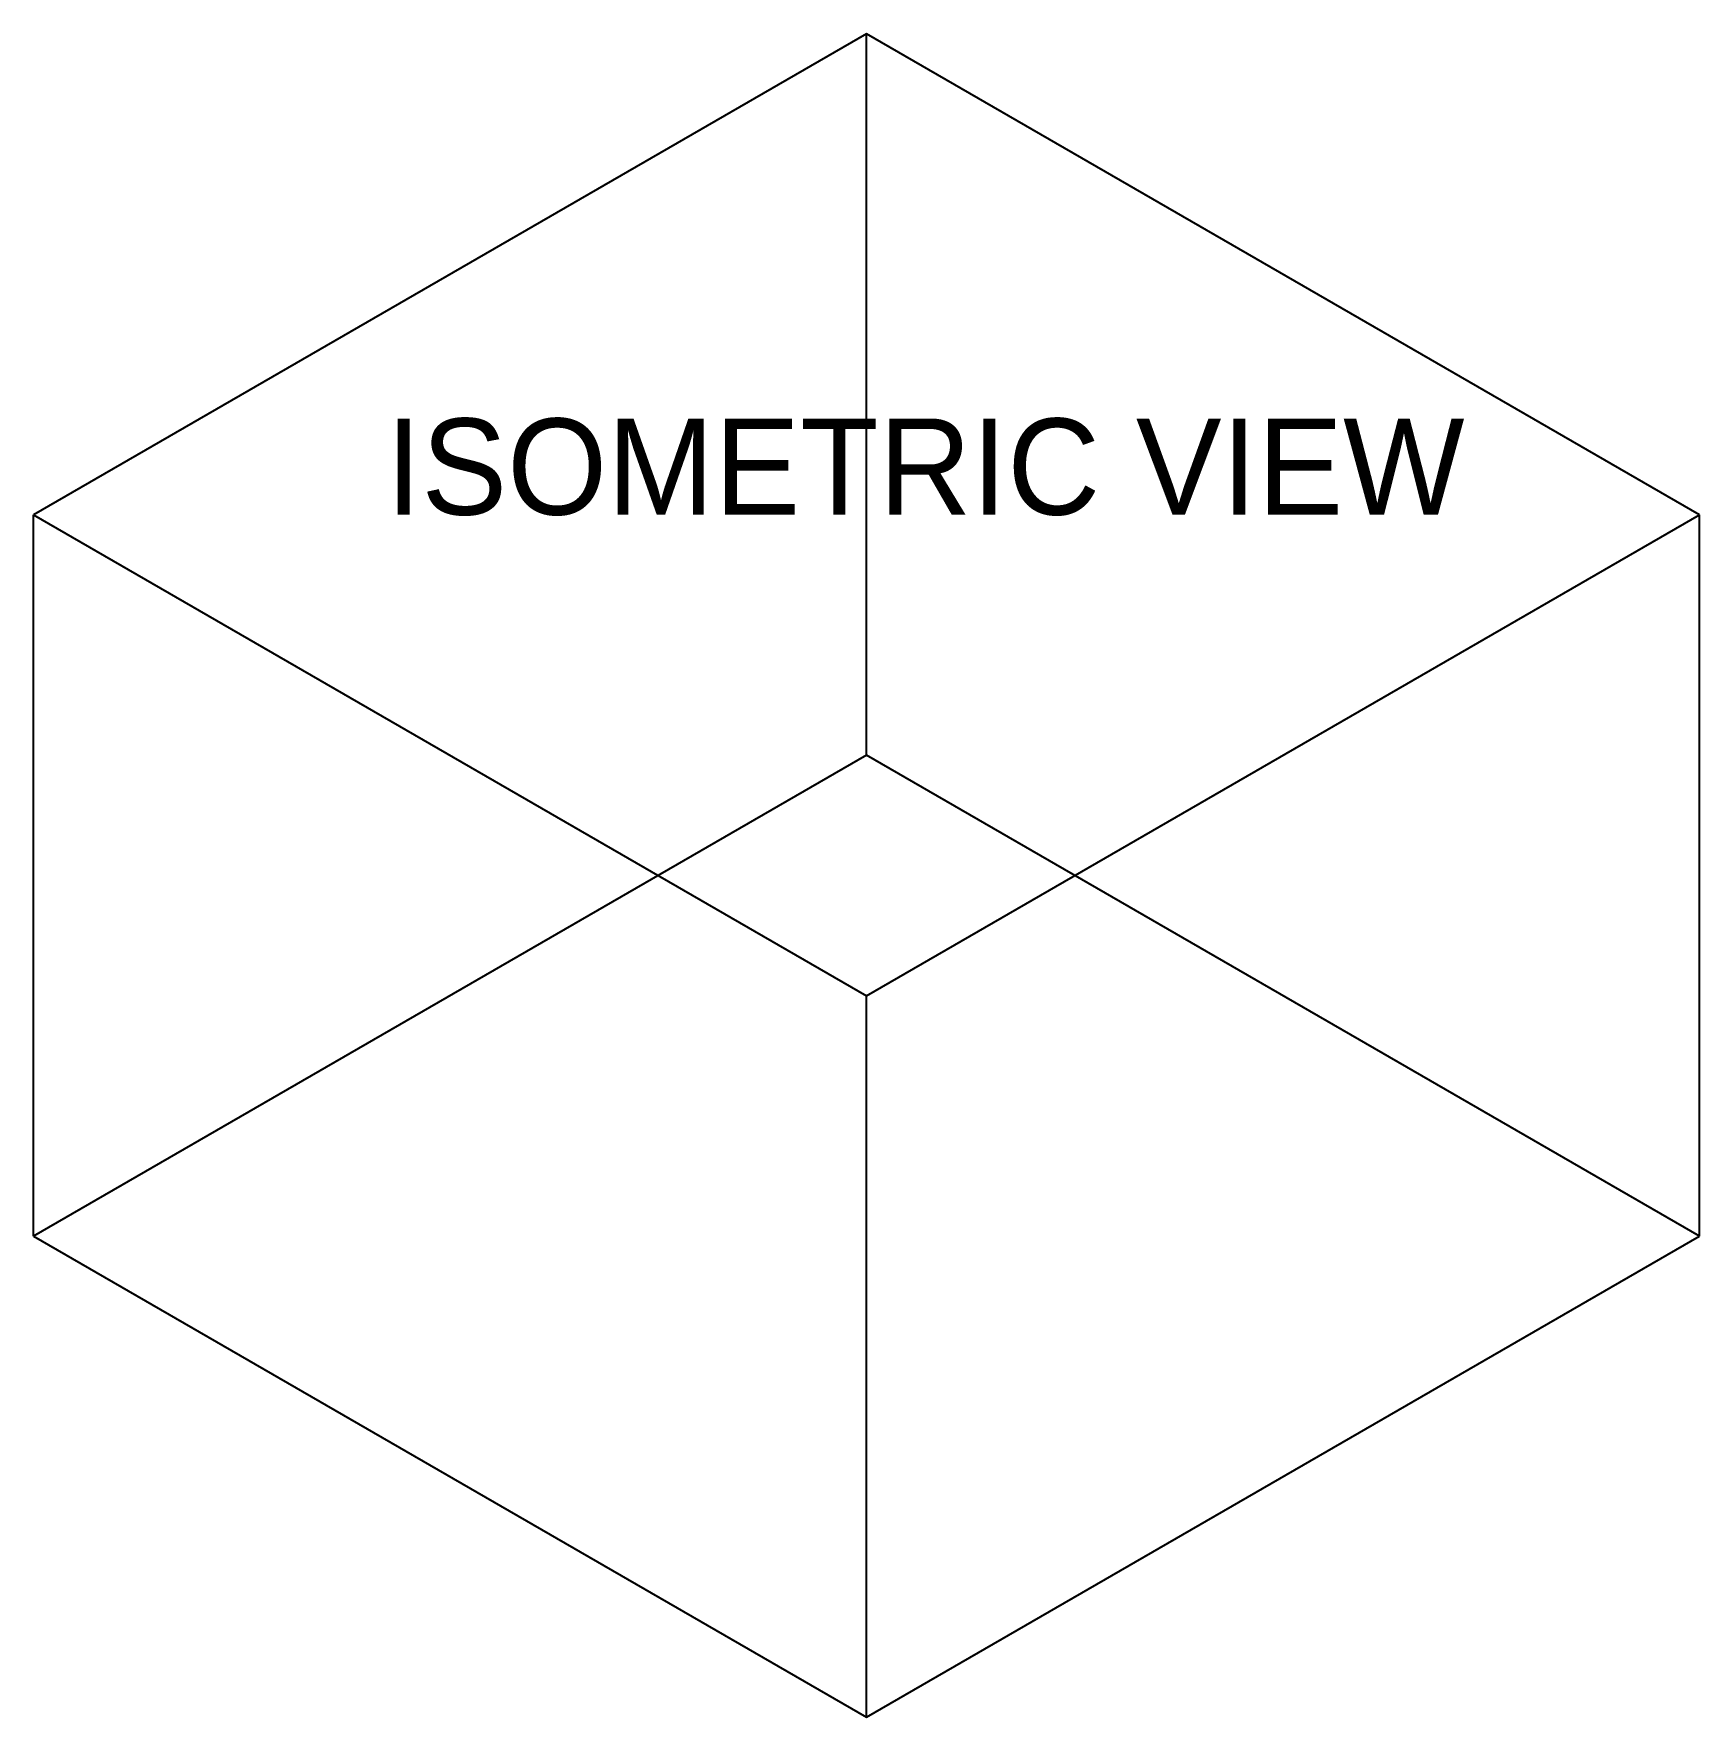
# Model space of a CAD drawing. Header units: metres. Extents: x 2.7 to 37.3, y 20 to 55.
import ezdxf

# ---------------------------------------------------------------- set-up
doc = ezdxf.new("R2010")
doc.units = ezdxf.units.M

msp = doc.modelspace()

# ---------------------------------------------------------------- linework, layer by layer
for p, q in [((20, 55), (2.679, 45)), ((37.321, 45), (20, 55)), ((20, 40), (20, 55)), ((2.679, 45), (20, 35)), ((2.679, 30), (2.679, 45)), ((20, 35), (37.321, 45)), ((37.321, 30), (37.321, 45)), ((20, 40), (2.679, 30)), ((37.321, 30), (20, 40)), ((20, 20), (20, 35)), ((2.679, 30), (20, 20)), ((20, 20), (37.321, 30))]:
    msp.add_line(p, q)

# ---------------------------------------------------------------- texts
msp.add_text('ISOMETRIC VIEW', height=2).set_placement((10, 45))

doc.saveas('drawing.dxf')
